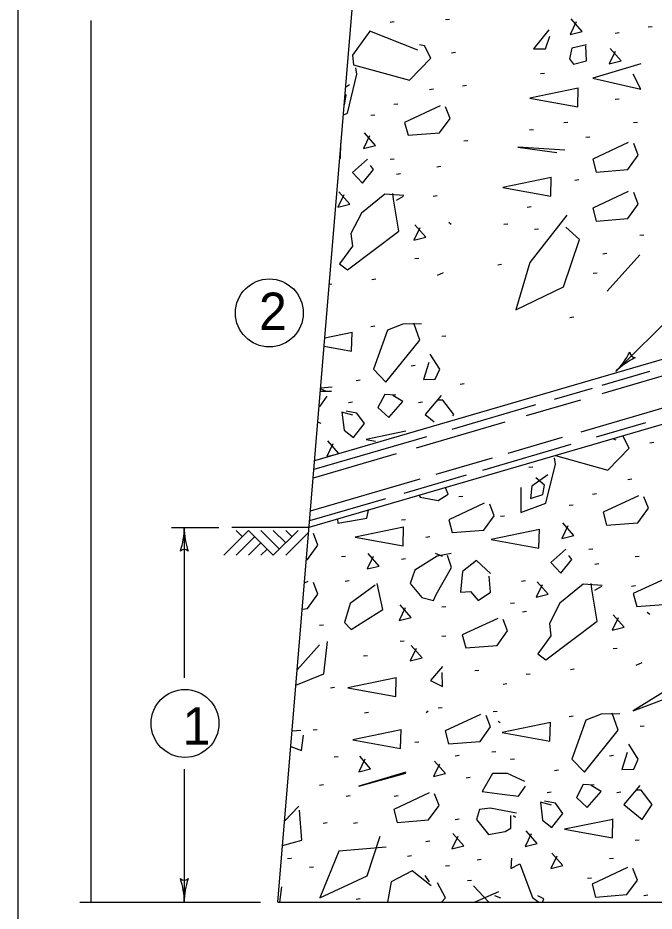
# Model space of a CAD drawing. Extents: x 997.6 to 1036.9, y 998.9 to 1022.7.
# Drawn here: x 1007 to 1010.402, y 1010.824 to 1015.595 of the extents above; entities that cross this region are included whole.
import ezdxf

# ---------------------------------------------------------------- set-up
doc = ezdxf.new("R2010")
doc.units = 0
for name, color, linetype in [('Level 1', 7, 'Continuous'), ('Level 10', 7, 'Continuous'), ('Level 11', 7, 'Continuous')]:
    doc.layers.add(name, color=color, linetype=linetype)

msp = doc.modelspace()

# ---------------------------------------------------------------- linework, layer by layer
at = {"layer": 'Level 1'}
for p, q in [((1008.3895, 1010.8727), (1009.0562, 1018.8727)), ((1007.3895, 1015.5818), (1007.3895, 1010.8727)), ((1011.7104, 1015.2134), (1010.1965, 1013.7067)), ((1011.458, 1014.0663), (1008.5858, 1013.2286)), ((1011.5513, 1013.7463), (1008.5562, 1012.8727)), ((1010.4925, 1013.6949), (1010.1215, 1013.5867)), ((1010.3768, 1013.7058), (1010.1223, 1013.6315)), ((1010.0701, 1013.6163), (1009.8677, 1013.5573)), ((1010.0072, 1013.5533), (1009.7175, 1013.4688)), ((1009.7668, 1013.5278), (1009.3193, 1013.3973)), ((1010.4969, 1013.5249), (1010.0103, 1013.3829)), ((1009.6037, 1013.4357), (1009.1288, 1013.2972)), ((1010.3548, 1013.4319), (1010.0915, 1013.3552)), ((1009.1846, 1013.358), (1008.582, 1013.1823)), ((1009.9091, 1013.3534), (1009.6185, 1013.2687)), ((1009.9568, 1013.3158), (1009.4845, 1013.1781)), ((1009.0219, 1013.266), (1008.5782, 1013.1366)), ((1009.5347, 1013.2443), (1009.2342, 1013.1566)), ((1009.3963, 1013.1524), (1009.0625, 1013.0551)), ((1009.1489, 1013.1318), (1008.5635, 1012.961)), ((1008.9648, 1013.0265), (1008.5592, 1012.9083)), ((1007.8208, 1012.8727), (1008.0746, 1012.8727)), ((1007.8895, 1012.8727), (1007.8895, 1012.0698)), ((1008.5562, 1012.8727), (1008.1437, 1012.8727)), ((1008.1003, 1012.7252), (1008.233, 1012.8578)), ((1008.1667, 1012.8578), (1008.1998, 1012.8246)), ((1008.1667, 1012.7252), (1008.2661, 1012.8246)), ((1008.233, 1012.8578), (1008.3656, 1012.7252)), ((1008.2993, 1012.8578), (1008.3988, 1012.7583)), ((1008.3656, 1012.7252), (1008.4982, 1012.8578)), ((1008.3656, 1012.8578), (1008.4318, 1012.7914)), ((1008.4318, 1012.8578), (1008.465, 1012.8246)), ((1008.4318, 1012.7252), (1008.5541, 1012.8473)), ((1008.2329, 1012.7252), (1008.2993, 1012.7915)), ((1008.2993, 1012.7252), (1008.3324, 1012.7583)), ((1007.8895, 1011.5826), (1007.8895, 1010.8727)), ((1007.3314, 1010.8727), (1008.2977, 1010.8727)), ((1008.3895, 1010.8727), (1012.3895, 1010.8727))]:
    msp.add_line(p, q, dxfattribs=at)
for points in [[(1009.3068, 1015.5867), (1009.2855, 1015.584)], [(1009.9839, 1015.5734), (1009.9519, 1015.5068), (1010.0159, 1015.5228), (1009.9573, 1015.5894)], [(1009.0123, 1015.5736), (1008.991, 1015.5709)], [(1010.3913, 1015.5474), (1010.37, 1015.5448)], [(1009.1383, 1015.4223), (1008.8823, 1015.5236), (1008.7889, 1015.3956), (1008.7943, 1015.3449), (1009.0929, 1015.2622), (1009.2077, 1015.3796), (1009.173, 1015.4463), (1009.1463, 1015.4516)], [(1009.8389, 1015.5316), (1009.7563, 1015.4303), (1009.8203, 1015.4303), (1009.8443, 1015.4969)], [(1010.2147, 1015.5147), (1010.1933, 1015.512)], [(1010.039, 1015.4516), (1009.9617, 1015.4329), (1009.9483, 1015.3769), (1009.9697, 1015.3476), (1010.039, 1015.3663), (1010.0363, 1015.4463)], [(1009.3396, 1015.41), (1009.3183, 1015.4073)], [(1010.1933, 1015.4163), (1010.1613, 1015.3497), (1010.2254, 1015.3657), (1010.1667, 1015.4323)], [(1010.3298, 1015.3503), (1010.0737, 1015.2728), (1010.3298, 1015.2142), (1010.2897, 1015.2942)], [(1008.8129, 1015.2942), (1008.8076, 1015.3289)], [(1008.7623, 1015.0862), (1008.8129, 1015.2942)], [(1009.8154, 1015.2987), (1009.7941, 1015.296)], [(1008.7729, 1015.2382), (1008.7521, 1015.2233)], [(1009.2218, 1015.2136), (1009.2004, 1015.2109)], [(1009.3985, 1015.2333), (1009.3771, 1015.2306)], [(1009.9956, 1015.2194), (1009.7368, 1015.1661), (1009.9929, 1015.1208), (1009.9956, 1015.2221)], [(1008.7463, 1015.1315), (1008.7543, 1015.1822)], [(1008.7543, 1015.1822), (1008.7491, 1015.1868)], [(1010.2147, 1015.1613), (1010.1933, 1015.1586)], [(1008.7444, 1015.1309), (1008.7463, 1015.1315)], [(1009.0319, 1015.1351), (1009.0106, 1015.1324)], [(1009.2571, 1015.1252), (1009.0677, 1015.0372), (1009.0863, 1014.9678), (1009.2544, 1014.9811), (1009.3104, 1015.0585), (1009.2864, 1015.1198)], [(1008.74, 1015.0778), (1008.7623, 1015.0862)], [(1008.9076, 1015.0762), (1008.8863, 1015.0735)], [(1009.9398, 1015.0369), (1009.9184, 1015.0343)], [(1010.3128, 1015.0369), (1010.2915, 1015.0343)], [(1008.8798, 1014.9648), (1008.8478, 1014.8981), (1008.9118, 1014.9141), (1008.8531, 1014.9808)], [(1009.7565, 1014.9977), (1009.7352, 1014.995)], [(1008.7252, 1014.8458), (1008.7273, 1014.9259)], [(1009.405, 1014.9388), (1009.3837, 1014.9361)], [(1010.0576, 1014.9583), (1010.0363, 1014.9557)], [(1010.263, 1014.9288), (1010.0737, 1014.8408), (1010.0923, 1014.7714), (1010.2603, 1014.7848), (1010.3164, 1014.8621), (1010.2923, 1014.9235)], [(1009.9243, 1014.8888), (1009.6736, 1014.9048), (1009.8816, 1014.8754)], [(1008.7208, 1014.8467), (1008.7252, 1014.8458)], [(1008.8689, 1014.8408), (1008.7889, 1014.7688), (1008.8423, 1014.7128), (1008.9009, 1014.7848), (1008.8849, 1014.8061)], [(1009.0123, 1014.8406), (1008.991, 1014.8379)], [(1009.261, 1014.8013), (1009.2397, 1014.7986)], [(1009.0451, 1014.762), (1009.0237, 1014.7593)], [(1009.8516, 1014.7417), (1009.5928, 1014.6883), (1009.8489, 1014.643), (1009.8516, 1014.7443)], [(1009.9987, 1014.7293), (1009.9773, 1014.7267)], [(1008.7423, 1014.6506), (1008.7103, 1014.5839), (1008.7743, 1014.5999), (1008.7157, 1014.6666)], [(1009.0636, 1014.6461), (1008.9623, 1014.6541), (1008.8369, 1014.5528), (1008.7809, 1014.4433), (1008.7889, 1014.3767), (1008.7195, 1014.2807), (1008.7623, 1014.2487), (1009.0369, 1014.4567), (1009.0076, 1014.6274), (1009.0049, 1014.6568)], [(1009.0236, 1014.6221), (1009.0609, 1014.6434)], [(1009.2414, 1014.6443), (1009.22, 1014.6416)], [(1010.263, 1014.667), (1010.0737, 1014.579), (1010.0923, 1014.5097), (1010.2603, 1014.523), (1010.3163, 1014.6003), (1010.2923, 1014.6617)], [(1009.7434, 1014.5853), (1009.7221, 1014.5827)], [(1009.935, 1014.5421), (1009.7376, 1014.2887), (1009.6629, 1014.0353), (1009.9163, 1014.158), (1010.0017, 1014.4113), (1009.9297, 1014.478)], [(1009.1482, 1014.4738), (1009.1162, 1014.4072), (1009.1802, 1014.4232), (1009.1215, 1014.4898)], [(1009.317, 1014.4913), (1009.3037, 1014.502)], [(1009.6191, 1014.4937), (1009.5977, 1014.491)], [(1009.7827, 1014.4675), (1009.7613, 1014.4648)], [(1010.3456, 1014.4348), (1010.3242, 1014.4321)], [(1009.1433, 1014.3104), (1009.1218, 1014.3078)], [(1010.1492, 1014.3366), (1010.1278, 1014.3339)], [(1010.3244, 1014.3287), (1010.1511, 1014.1353)], [(1009.5863, 1014.2777), (1009.565, 1014.275)], [(1009.2743, 1014.2327), (1009.2423, 1014.2193)], [(1010.0968, 1014.2319), (1010.0755, 1014.2293)], [(1008.6785, 1014.173), (1008.6644, 1014.1713)], [(1008.9142, 1014.1992), (1008.8928, 1014.1965)], [(1009.157, 1013.9617), (1009.0583, 1013.959), (1008.9756, 1013.927), (1008.9009, 1013.7189), (1008.9676, 1013.6496), (1009.149, 1013.8737), (1009.1169, 1013.9643)], [(1009.9725, 1013.9963), (1009.9512, 1013.9936)], [(1008.784, 1013.8157), (1008.7867, 1013.917)], [(1008.9076, 1013.9478), (1008.8863, 1013.9452)], [(1008.7867, 1013.9143), (1008.6405, 1013.8843)], [(1009.2872, 1013.8954), (1009.2658, 1013.8928)], [(1008.637, 1013.8418), (1008.784, 1013.8157)], [(1009.197, 1013.7536), (1009.1677, 1013.6629), (1009.2317, 1013.6656), (1009.2557, 1013.7189), (1009.205, 1013.7989)], [(1009.1236, 1013.7383), (1009.1023, 1013.7357)], [(1008.8291, 1013.6598), (1008.8078, 1013.6572)], [(1009.3854, 1013.6402), (1009.364, 1013.6375)], [(1008.6169, 1013.6016), (1008.6768, 1013.6016)], [(1008.6502, 1013.5989), (1008.618, 1013.6137)], [(1008.6795, 1013.6229), (1008.6183, 1013.6178)], [(1009.0209, 1013.5803), (1008.9623, 1013.5829), (1008.9249, 1013.5136), (1008.9836, 1013.4603), (1009.0583, 1013.5456), (1009.0049, 1013.5776)], [(1008.6155, 1013.5216), (1008.6528, 1013.5749)], [(1008.7898, 1013.542), (1008.7684, 1013.5393)], [(1009.1628, 1013.542), (1009.1415, 1013.5393)], [(1009.2637, 1013.5776), (1009.1783, 1013.4763)], [(1009.2717, 1013.5536), (1009.2423, 1013.5536)], [(1009.3303, 1013.4763), (1009.2717, 1013.5536)], [(1008.6103, 1013.5223), (1008.6155, 1013.5216)], [(1008.7916, 1013.4736), (1008.7328, 1013.4896), (1008.7436, 1013.3935), (1008.7943, 1013.3535), (1008.8529, 1013.4282), (1008.8129, 1013.4843), (1008.7543, 1013.4949)], [(1009.1783, 1013.4763), (1009.2263, 1013.4373)], [(1009.3261, 1013.4698), (1009.3303, 1013.4763)], [(1008.6048, 1013.4308), (1008.6028, 1013.4313)], [(1008.6208, 1013.4282), (1008.6032, 1013.4358)], [(1009.0748, 1013.3879), (1008.8618, 1013.344)], [(1008.8618, 1013.344), (1008.9125, 1013.3351)], [(1010.1989, 1013.3394), (1010.1809, 1013.3465)], [(1010.2683, 1013.2968), (1010.2343, 1013.3622)], [(1008.6834, 1013.3193), (1008.6514, 1013.2527)], [(1008.7141, 1013.2704), (1008.6568, 1013.3353)], [(1010.1536, 1013.1793), (1010.2683, 1013.2968)], [(1010.4003, 1013.3272), (1010.3789, 1013.3245)], [(1008.6514, 1013.2527), (1008.6871, 1013.2616)], [(1009.8736, 1013.2569), (1010.1536, 1013.1793)], [(1009.8229, 1013.0033), (1009.8736, 1013.2113)], [(1009.8736, 1013.2113), (1009.8683, 1013.2461)], [(1009.7523, 1013.1963), (1009.7309, 1013.1936)], [(1009.8336, 1013.1553), (1009.7482, 1013.094), (1009.7402, 1013.0273), (1009.8069, 1013.0487), (1009.8149, 1013.0993), (1009.7695, 1013.1393)], [(1010.2824, 1013.1308), (1010.2611, 1013.1281)], [(1009.3001, 1013.0513), (1009.2864, 1013.0856)], [(1009.6895, 1013.086), (1009.6895, 1012.9527)], [(1009.1449, 1013.0443), (1009.1508, 1013.0353)], [(1009.1508, 1013.0353), (1009.2468, 1013.0167)], [(1009.2468, 1013.0167), (1009.3001, 1013.0513)], [(1009.3793, 1013.0392), (1009.3579, 1013.0365)], [(1010.0926, 1013.0523), (1010.0713, 1013.0496)], [(1010.3178, 1013.0423), (1010.1283, 1012.9543), (1010.147, 1012.8849), (1010.3151, 1012.8983), (1010.3711, 1012.9757), (1010.3471, 1013.037)], [(1008.8653, 1012.9233), (1008.8751, 1012.9657)], [(1009.4931, 1013.0031), (1009.3037, 1012.915), (1009.3223, 1012.8457), (1009.4904, 1012.859), (1009.5464, 1012.9363), (1009.5224, 1012.9978)], [(1009.6895, 1012.9527), (1009.8229, 1013.0033)], [(1009.9683, 1012.9933), (1009.9469, 1012.9907)], [(1008.7085, 1012.9171), (1008.7107, 1012.8967)], [(1008.7107, 1012.8967), (1008.8653, 1012.9233)], [(1009.0717, 1012.9148), (1009.0503, 1012.9122)], [(1009.6018, 1012.9344), (1009.5804, 1012.9318)], [(1009.062, 1012.8748), (1008.8033, 1012.8215), (1009.0593, 1012.7762), (1009.062, 1012.8775)], [(1009.9404, 1012.8819), (1009.9084, 1012.8153), (1009.9725, 1012.8313), (1009.9138, 1012.8979)], [(1008.604, 1012.7793), (1008.5799, 1012.8407)], [(1009.2025, 1012.8232), (1009.1812, 1012.8205)], [(1009.7885, 1012.8618), (1009.5298, 1012.8083), (1009.7858, 1012.763), (1009.7885, 1012.8644)], [(1008.5479, 1012.7019), (1008.604, 1012.7793)], [(1008.8998, 1012.7183), (1008.8678, 1012.6516), (1008.9318, 1012.6676), (1008.8732, 1012.7343)], [(1009.3161, 1012.7339), (1009.2414, 1012.7206), (1009.1214, 1012.6459), (1009.0974, 1012.5739), (1009.1588, 1012.4993), (1009.2228, 1012.4833), (1009.2361, 1012.5153), (1009.3188, 1012.6593), (1009.2974, 1012.7233)], [(1009.2308, 1012.7366), (1009.2681, 1012.7206)], [(1009.9296, 1012.7579), (1009.8496, 1012.6859), (1009.9029, 1012.6299), (1009.9616, 1012.7019), (1009.9456, 1012.7233)], [(1010.073, 1012.7578), (1010.0517, 1012.7551)], [(1008.5419, 1012.7014), (1008.5479, 1012.7019)], [(1008.7509, 1012.7184), (1008.7296, 1012.7158)], [(1009.0717, 1012.7053), (1009.0503, 1012.7027)], [(1009.5268, 1012.6273), (1009.4522, 1012.6966), (1009.3774, 1012.6379), (1009.3668, 1012.5286), (1009.4202, 1012.5313), (1009.4602, 1012.4833), (1009.5268, 1012.5286), (1009.5188, 1012.6139)], [(1010.1058, 1012.6792), (1010.0843, 1012.6765)], [(1010.3217, 1012.7184), (1010.3003, 1012.7158)], [(1008.5506, 1012.5842), (1008.5314, 1012.5752)], [(1008.7706, 1012.5876), (1008.7493, 1012.5849)], [(1009.713, 1012.5876), (1009.6917, 1012.5849)], [(1009.803, 1012.5678), (1009.771, 1012.5011), (1009.835, 1012.5171), (1009.7763, 1012.5838)], [(1010.4792, 1012.6083), (1010.2898, 1012.5202), (1010.3084, 1012.4508), (1010.4765, 1012.4642), (1010.5325, 1012.5415), (1010.5085, 1012.6029)], [(1008.6039, 1012.5175), (1008.5799, 1012.5788)], [(1008.9107, 1012.5659), (1008.7773, 1012.4673), (1008.7453, 1012.3658), (1008.7827, 1012.3285), (1008.9507, 1012.4353), (1008.9213, 1012.5739)], [(1010.1243, 1012.5633), (1010.0229, 1012.5713), (1009.8976, 1012.4699), (1009.8416, 1012.3605), (1009.8496, 1012.2938), (1009.7802, 1012.1978), (1009.8229, 1012.1658), (1010.0976, 1012.3738), (1010.0683, 1012.5446), (1010.0656, 1012.5739)], [(1010.0843, 1012.5393), (1010.1216, 1012.5606)], [(1010.3021, 1012.5614), (1010.2807, 1012.5588)], [(1008.5479, 1012.4402), (1008.6039, 1012.5175)], [(1008.52, 1012.4379), (1008.5479, 1012.4402)], [(1009.07, 1012.4434), (1009.038, 1012.3768), (1009.102, 1012.3928), (1009.0433, 1012.4594)], [(1009.2876, 1012.4501), (1009.2663, 1012.4474)], [(1009.6541, 1012.4698), (1009.6328, 1012.4671)], [(1009.7196, 1012.4239), (1009.6983, 1012.4213)], [(1010.2088, 1012.391), (1010.1768, 1012.3243), (1010.2408, 1012.3403), (1010.1822, 1012.407)], [(1010.3777, 1012.4085), (1010.3643, 1012.4192)], [(1008.6332, 1012.3519), (1008.6118, 1012.3493)], [(1009.5651, 1012.3878), (1009.3757, 1012.2998), (1009.3943, 1012.2305), (1009.5624, 1012.2438), (1009.6184, 1012.3212), (1009.5944, 1012.3825)], [(1008.612, 1012.2458), (1008.4929, 1012.1128)], [(1008.636, 1012.0912), (1008.6547, 1012.2645)], [(1009.0651, 1012.2668), (1009.0438, 1012.2642)], [(1009.2876, 1012.2931), (1009.2663, 1012.2904)], [(1009.1289, 1012.2274), (1009.0969, 1012.1608), (1009.1609, 1012.1768), (1009.1023, 1012.2434)], [(1010.2039, 1012.2276), (1010.1825, 1012.2249)], [(1008.8688, 1012.1883), (1008.8474, 1012.1857)], [(1009.2708, 1012.1312), (1009.2068, 1012.0565), (1009.2708, 1012.0245), (1009.2681, 1012.0992)], [(1009.4643, 1012.1098), (1009.443, 1012.1071)], [(1009.9748, 1012.1163), (1009.9535, 1012.1137)], [(1010.335, 1012.1498), (1010.303, 1012.1365)], [(1008.4861, 1012.0312), (1008.636, 1012.0912)], [(1009.0228, 1012.0698), (1008.764, 1012.0164), (1009.0201, 1011.9711), (1009.0228, 1012.0725)], [(1009.7392, 1012.0902), (1009.7178, 1012.0875)], [(1010.5401, 1012.0493), (1010.2894, 1011.8946), (1010.5401, 1011.988), (1010.5108, 1012.0867)], [(1008.692, 1012.0182), (1008.6707, 1012.0155)], [(1009.6148, 1012.0378), (1009.5935, 1012.0352)], [(1008.8753, 1011.8846), (1008.8539, 1011.8819)], [(1009.1934, 1011.8922), (1009.1828, 1011.8842)], [(1009.268, 1011.9108), (1009.2466, 1011.9081)], [(1009.4734, 1011.8747), (1009.2841, 1011.7867), (1009.3028, 1011.7173), (1009.4708, 1011.7307), (1009.5268, 1011.808), (1009.5028, 1011.8693)], [(1009.5625, 1011.8912), (1009.5412, 1011.8885)], [(1009.9683, 1011.865), (1009.9469, 1011.8623)], [(1010.2177, 1011.8788), (1010.1189, 1011.8762), (1010.0363, 1011.8442), (1009.9616, 1011.6361), (1010.0283, 1011.5668), (1010.2097, 1011.7908), (1010.1776, 1011.8815)], [(1009.5775, 1011.8308), (1009.5668, 1011.8362)], [(1009.8473, 1011.8315), (1009.5887, 1011.7782), (1009.8447, 1011.7328), (1009.8473, 1011.8342)], [(1008.5133, 1011.7882), (1008.4657, 1011.7862)], [(1008.6004, 1011.793), (1008.5791, 1011.7903)], [(1009.0489, 1011.7923), (1008.7902, 1011.7389), (1009.0463, 1011.6936), (1009.0489, 1011.7949)], [(1010.3478, 1011.8126), (1010.3265, 1011.8099)], [(1008.5159, 1011.6814), (1008.5266, 1011.7642)], [(1009.1436, 1011.7275), (1009.1223, 1011.7248)], [(1008.4588, 1011.7032), (1008.5159, 1011.6814)], [(1009.5559, 1011.6752), (1009.5346, 1011.6725)], [(1010.2577, 1011.6708), (1010.2283, 1011.5801), (1010.2923, 1011.5828), (1010.3163, 1011.6361), (1010.2657, 1011.7161)], [(1008.7117, 1011.649), (1008.6903, 1011.6463)], [(1008.854, 1011.6357), (1008.822, 1011.569), (1008.886, 1011.585), (1008.8273, 1011.6517)], [(1009.2533, 1011.6095), (1009.2213, 1011.5428), (1009.2853, 1011.5588), (1009.2266, 1011.6255)], [(1009.3596, 1011.6555), (1009.3383, 1011.6528)], [(1009.6541, 1011.6359), (1009.6328, 1011.6333)], [(1010.1843, 1011.6555), (1010.1629, 1011.6528)], [(1009.0734, 1011.5668), (1008.8227, 1011.4921), (1009.0734, 1011.5614)], [(1009.4185, 1011.5378), (1009.3972, 1011.5351)], [(1009.7108, 1011.5161), (1009.6175, 1011.5588), (1009.5375, 1011.5588), (1009.4815, 1011.4628), (1009.5882, 1011.4494), (1009.6762, 1011.4388), (1009.7135, 1011.4921)], [(1009.8898, 1011.577), (1009.8684, 1011.5743)], [(1008.6332, 1011.4984), (1008.6118, 1011.4958)], [(1010.0816, 1011.4974), (1010.0229, 1011.5001), (1009.9856, 1011.4308), (1010.0443, 1011.3774), (1010.1189, 1011.4628), (1010.0656, 1011.4948)], [(1010.3243, 1011.4948), (1010.239, 1011.3934), (1010.3377, 1011.3133), (1010.391, 1011.3934), (1010.3323, 1011.4708), (1010.303, 1011.4708)], [(1008.7771, 1011.4396), (1008.7558, 1011.4369)], [(1009.1986, 1011.4558), (1009.0092, 1011.3678), (1009.0278, 1011.2984), (1009.1959, 1011.3118), (1009.2519, 1011.3891), (1009.2279, 1011.4505)], [(1009.0323, 1011.4396), (1009.011, 1011.4369)], [(1009.8505, 1011.4592), (1009.8291, 1011.4565)], [(1010.2235, 1011.4592), (1010.2022, 1011.4565)], [(1009.8523, 1011.3908), (1009.7935, 1011.4068), (1009.8043, 1011.3107), (1009.8549, 1011.2707), (1009.9136, 1011.3453), (1009.8736, 1011.4014), (1009.8149, 1011.4121)], [(1008.5026, 1011.3854), (1008.4255, 1011.304)], [(1008.5186, 1011.204), (1008.5053, 1011.3641)], [(1009.6655, 1011.348), (1009.5242, 1011.3748), (1009.4682, 1011.3668), (1009.4522, 1011.3133), (1009.5162, 1011.2333), (1009.6042, 1011.2493), (1009.6362, 1011.268), (1009.6362, 1011.3347)], [(1008.6528, 1011.2956), (1008.6314, 1011.2929)], [(1008.8164, 1011.2956), (1008.795, 1011.2929)], [(1009.3596, 1011.3152), (1009.3383, 1011.3125)], [(1009.6495, 1011.3347), (1009.6602, 1011.3267)], [(1010.1812, 1011.3145), (1009.9224, 1011.2612), (1010.1785, 1011.2158), (1010.1812, 1011.3172)], [(1009.7441, 1011.2365), (1009.7121, 1011.1698), (1009.7762, 1011.1858), (1009.7174, 1011.2525)], [(1008.4148, 1011.1748), (1008.5186, 1011.204)], [(1008.9693, 1011.1667), (1008.716, 1011.1453), (1008.6147, 1010.8946), (1008.868, 1011.012), (1008.9373, 1011.2253)], [(1009.2025, 1011.1974), (1009.1812, 1011.1948)], [(1009.3514, 1011.2234), (1009.3194, 1011.1568), (1009.3834, 1011.1728), (1009.3248, 1011.2394)], [(1010.3217, 1011.2039), (1010.3003, 1011.2013)], [(1008.463, 1011.1058), (1008.4416, 1011.1031)], [(1009.1043, 1011.1188), (1009.083, 1011.1162)], [(1009.6388, 1011.108), (1009.6362, 1011.052)], [(1009.8816, 1011.1187), (1009.8496, 1011.052), (1009.9136, 1011.068), (1009.8549, 1011.1347)], [(1010.1843, 1011.1058), (1010.1629, 1011.1031)], [(1008.5808, 1011.0599), (1008.5594, 1011.0573)], [(1009.3073, 1011.0665), (1009.2859, 1011.0638)], [(1009.4774, 1011.0993), (1009.4561, 1011.0966)], [(1009.6362, 1011.052), (1009.6842, 1011.076)], [(1009.6842, 1011.076), (1009.7508, 1010.8973)], [(1010.2588, 1011.0566), (1010.0694, 1010.9686), (1010.0881, 1010.8992), (1010.2562, 1010.9125), (1010.3122, 1010.9899), (1010.2882, 1011.0513)], [(1009.1081, 1011.0387), (1008.9961, 1010.98)], [(1009.2094, 1010.9587), (1009.1081, 1011.0387)], [(1009.1748, 1011.0147), (1009.1988, 1010.98)], [(1008.9961, 1010.98), (1008.9753, 1010.8727)], [(1009.2868, 1010.8946), (1009.2441, 1010.9747)], [(1009.4251, 1010.988), (1009.4037, 1010.9853)], [(1009.5178, 1010.8727), (1009.4362, 1010.9587)], [(1010.0664, 1011.0011), (1010.0451, 1010.9984)], [(1008.4001, 1010.8727), (1008.4119, 1010.9533)], [(1009.5695, 1010.9266), (1009.4437, 1010.8727)], [(1008.8295, 1010.8898), (1008.8081, 1010.8871)], [(1009.2648, 1010.8727), (1009.2868, 1010.8946)], [(1009.5482, 1010.9079), (1009.5802, 1010.8946)], [(1009.7508, 1010.8973), (1009.7849, 1010.8727)], [(1009.8123, 1010.8893), (1009.7802, 1010.9053)], [(1009.8039, 1010.8727), (1009.8123, 1010.8893)], [(1010.3675, 1010.9094), (1010.3462, 1010.9068)]]:
    msp.add_lwpolyline(points, dxfattribs=at)
for centre in [(1008.3445, 1014.0193), (1007.8935, 1011.8267)]:
    msp.add_circle(centre, 0.1814, dxfattribs=at)
for centre, radius, start, end in [((1009.9207, 1013.9838), 0.3909, 314.8641, 333.5328), ((1010.4723, 1013.4296), 0.3909, 116.2112, 134.858), ((1010.3019, 1013.8115), 0.0313, 183.6387, 265.7554), ((1009.9207, 1013.9838), 0.3909, 314.8518, 314.8641), ((1007.4986, 1012.8727), 0.3909, 341.3472, 359.9939), ((1008.2804, 1012.8727), 0.3909, 179.9878, 180), ((1008.2804, 1012.8727), 0.3909, 180, 198.6688), ((1007.8895, 1012.724), 0.0313, 48.7746, 130.8913), ((1007.8895, 1011.0213), 0.0313, 228.7746, 310.8913), ((1007.4986, 1010.8727), 0.3909, 0, 18.6688), ((1008.2804, 1010.8727), 0.3909, 161.3472, 179.9939), ((1007.4986, 1010.8727), 0.3909, 359.9878, 0)]:
    msp.add_arc(centre, radius, start, end, dxfattribs=at)
at = {"layer": 'Level 10'}
msp.add_line((1007, 1021.5), (1007, 1000.5), dxfattribs=at)
at = {"layer": 'Level 11'}
msp.add_lwpolyline([(1007, 1000.5), (1035.5, 1000.5), (1035.5, 1021.5), (1007, 1021.5)], close=True, dxfattribs=at)

# ---------------------------------------------------------------- texts
at = {"layer": 'Level 1'}
msp.add_text('2', height=0.2, rotation=0.0888, dxfattribs=at).set_placement((1008.2895, 1013.9276))
msp.add_text('1', height=0.2, dxfattribs=at).set_placement((1007.8808, 1011.7131))

doc.saveas('drawing.dxf')
